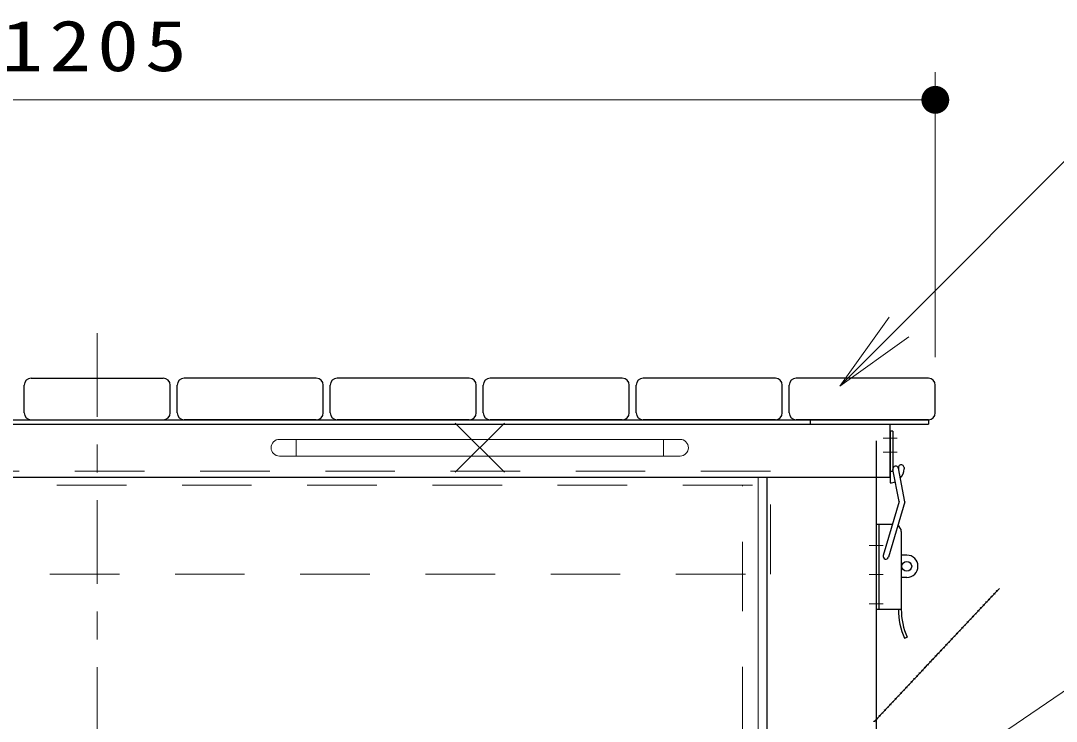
# Model space of a CAD drawing. Units: millimetres at full size, sheet at 1:20; details may follow other scales. Extents: x -7700 to 0, y 0 to 5340.
# Drawn here: x -2341 to -1597, y 1948 to 2452 of the extents above; entities that cross this region are included whole.
import ezdxf

# ---------------------------------------------------------------- set-up
doc = ezdxf.new("R2010")
doc.units = ezdxf.units.MM
doc.header["$LTSCALE"] = 20
doc.linetypes.add('USER1', pattern=[4.5, 2.5, -2])
doc.linetypes.add('USER2', pattern=[6, 3, -1, 1, -1])
doc.layers.add('layer1', color=7, linetype='Continuous', lineweight=25)
doc.styles.add('ＭＳ ゴシック', font='')
doc.styles.get('ＭＳ ゴシック').set_extended_font_data('MS Gothic')

# ---------------------------------------------------------------- blocks, each defined once
blk = doc.blocks.new('x')
at = {"color": 0, "linetype": 'Continuous', "lineweight": -2}
for p, q in [((-0.884, -0.884), (0.884, 0.884)), ((0.884, -0.884), (-0.884, 0.884))]:
    blk.add_line(p, q, dxfattribs=at)
blk = doc.blocks.new('open_arrow')
at = {"color": 0, "linetype": 'Continuous', "lineweight": -2}
blk.add_lwpolyline([(7.5, 1.25), (0, 0), (7.5, -1.25)], dxfattribs=at)
blk = doc.blocks.new('filled_dot')
at = {"color": 0, "linetype": 'Continuous', "lineweight": -2, "const_width": 1.25}
blk.add_lwpolyline([(-0.625, 0, 1), (0.625, 0, 1)], format="xyb", close=True, dxfattribs=at)

msp = doc.modelspace()

# ---------------------------------------------------------------- linework, layer by layer
at = {"layer": 'layer1', "lineweight": 13}
for p, q in [((-1683.99, 2209.78), (-1683.99, 2414.78)), ((-2888.99, 2394.78), (-1683.99, 2394.78)), ((-1811.34, 1859.05), (-1811.34, 2123.58))]:
    msp.add_line(p, q, dxfattribs=at)
at = {"layer": 'layer1', "linetype": 'USER2', "lineweight": 13}
msp.add_line((-2286.49, 1687.05), (-2286.49, 2238.39), dxfattribs=at)
at = {"layer": 'layer1', "color": 63}
for p, q in [((-2338.99, 2169.78), (-2338.99, 2189.78)), ((-2333.99, 2194.78), (-2238.99, 2194.78)), ((-2233.99, 2169.78), (-2233.99, 2189.78)), ((-2228.99, 2169.78), (-2228.99, 2189.78)), ((-2128.99, 2194.78), (-2223.99, 2194.78)), ((-2123.99, 2169.78), (-2123.99, 2189.78)), ((-2118.99, 2169.78), (-2118.99, 2189.78)), ((-2018.99, 2194.78), (-2113.99, 2194.78)), ((-2013.99, 2169.78), (-2013.99, 2189.78)), ((-2008.99, 2169.78), (-2008.99, 2189.78)), ((-1908.99, 2194.78), (-2003.99, 2194.78)), ((-1903.99, 2169.78), (-1903.99, 2189.78)), ((-1898.99, 2169.78), (-1898.99, 2189.78)), ((-1798.99, 2194.78), (-1893.99, 2194.78)), ((-1793.99, 2169.78), (-1793.99, 2189.78)), ((-1788.99, 2169.78), (-1788.99, 2189.78)), ((-1688.99, 2194.78), (-1783.99, 2194.78)), ((-1683.99, 2169.78), (-1683.99, 2189.78)), ((-2333.99, 2164.78), (-2238.99, 2164.78)), ((-2128.99, 2164.78), (-2223.99, 2164.78)), ((-2018.99, 2164.78), (-2113.99, 2164.78)), ((-1908.99, 2164.78), (-2003.99, 2164.78)), ((-1798.99, 2164.78), (-1893.99, 2164.78)), ((-1688.99, 2164.78), (-1783.99, 2164.78))]:
    msp.add_line(p, q, dxfattribs=at)
at = {"layer": 'layer1'}
for p, q in [((-2883.99, 2164.78), (-1688.99, 2164.78)), ((-2883.99, 2161.58), (-1688.99, 2161.58)), ((-1773.99, 2164.78), (-1773.99, 2161.58)), ((-1716.49, 2123.58), (-1716.49, 2161.58)), ((-1688.99, 2164.78), (-1688.99, 2161.58)), ((-1726.48, 2149.68), (-1726.48, 1737.87)), ((-2856.49, 2123.58), (-1716.49, 2123.58)), ((-1804.79, 1866.02), (-1804.79, 2123.58)), ((-1726.48, 2123.58), (-1726.48, 1949.38))]:
    msp.add_line(p, q, dxfattribs=at)
at = {"layer": 'layer1', "color": 40, "linetype": 'USER2', "lineweight": 13}
for p, q in [((-1711.49, 2151.58), (-1721.49, 2151.58)), ((-1711.49, 2141.58), (-1721.49, 2141.58)), ((-1721.48, 2074.58), (-1731.48, 2074.58)), ((-1721.48, 2053.58), (-1731.48, 2053.58)), ((-1721.48, 2032.58), (-1731.48, 2032.58))]:
    msp.add_line(p, q, dxfattribs=at)
at = {"layer": 'layer1', "color": 40}
for p, q in [((-1716.49, 2156.58), (-1716.49, 2119.58)), ((-1714.48, 2156.58), (-1716.48, 2156.58)), ((-1714.48, 2156.58), (-1714.48, 2127.58)), ((-1710.01, 2106.1), (-1714.45, 2129.2)), ((-1705.9, 2105.9), (-1710.52, 2129.96)), ((-1710.48, 2130.58), (-1710.48, 2129.58)), ((-1706.48, 2130.58), (-1706.48, 2129.58)), ((-1714.2, 2127.58), (-1716.48, 2127.58)), ((-1710.01, 2106.1), (-1721.5, 2067.26)), ((-1705.9, 2105.9), (-1717.66, 2066.13)), ((-1714.9, 2089.58), (-1726.48, 2089.58)), ((-1724.48, 2089.58), (-1724.48, 2028.58)), ((-1708.48, 2084.58), (-1708.48, 2028.58)), ((-1704.48, 2067.58), (-1708.48, 2067.58)), ((-1704.48, 2051.58), (-1708.48, 2051.58)), ((-1708.48, 2028.58), (-1726.48, 2028.58)), ((-1706.14, 2007.78), (-1704.31, 2008.58))]:
    msp.add_line(p, q, dxfattribs=at)
at = {"layer": 'layer1', "color": 121, "lineweight": 13}
for p, q in [((-2155.49, 2150.78), (-2143.49, 2150.78)), ((-2143.49, 2150.78), (-2143.49, 2138.78)), ((-2143.49, 2150.78), (-1879.49, 2150.78)), ((-1879.49, 2150.78), (-1879.49, 2138.78)), ((-1879.49, 2150.78), (-1867.49, 2150.78)), ((-2143.49, 2138.78), (-2155.49, 2138.78)), ((-1879.49, 2138.78), (-2143.49, 2138.78)), ((-1867.49, 2138.78), (-1879.49, 2138.78))]:
    msp.add_line(p, q, dxfattribs=at)
at = {"layer": 'layer1', "color": 2, "linetype": 'USER1', "lineweight": 13}
for p, q in [((-1802.49, 2127.88), (-2770.49, 2127.88)), ((-1802.49, 2053.88), (-1802.49, 2127.88)), ((-2765.49, 2117.88), (-1807.49, 2117.88)), ((-1822.49, 1847.18), (-1822.49, 2117.88)), ((-2770.49, 2053.88), (-1802.49, 2053.88))]:
    msp.add_line(p, q, dxfattribs=at)
at = {"layer": 'layer1', "lineweight": 13}
for points in [[(-1752.59, 2189.1), (-1536.46, 2405.23), (-715.26, 2405.23)], [(-1825.8, 1810.24), (-1576.31, 1980.02), (-514.14, 1980.02)]]:
    msp.add_lwpolyline(points, dxfattribs=at)
at = {"layer": 'layer1'}
msp.add_lwpolyline([(-1727.98, 1947.79), (-1728.09, 1948.17), (-1727.31, 1947.99), (-1727.43, 1948.37), (-1726.06, 1949.83), (-1726.18, 1950.22), (-1725.4, 1950.03), (-1725.51, 1950.42), (-1724.14, 1951.87), (-1724.26, 1952.26), (-1723.48, 1952.07), (-1723.59, 1952.46), (-1722.23, 1953.91), (-1722.34, 1954.3), (-1721.56, 1954.11), (-1721.68, 1954.5), (-1720.31, 1955.95), (-1720.42, 1956.34), (-1719.64, 1956.15), (-1719.76, 1956.54), (-1718.39, 1958), (-1718.51, 1958.38), (-1717.73, 1958.2), (-1717.84, 1958.58), (-1716.47, 1960.04), (-1716.59, 1960.42), (-1715.81, 1960.24), (-1715.93, 1960.62), (-1714.56, 1962.08), (-1714.67, 1962.46), (-1713.89, 1962.28), (-1714.01, 1962.66), (-1712.64, 1964.12), (-1712.76, 1964.5), (-1711.98, 1964.32), (-1712.09, 1964.7), (-1710.72, 1966.16), (-1710.84, 1966.54), (-1710.06, 1966.36), (-1710.18, 1966.74), (-1708.81, 1968.2), (-1708.92, 1968.58), (-1708.14, 1968.4), (-1708.26, 1968.78), (-1706.89, 1970.24), (-1707, 1970.62), (-1706.23, 1970.44), (-1706.34, 1970.82), (-1704.97, 1972.28), (-1705.09, 1972.66), (-1704.31, 1972.48), (-1704.42, 1972.86), (-1703.05, 1974.32), (-1703.17, 1974.7), (-1702.39, 1974.52), (-1702.51, 1974.9), (-1701.14, 1976.36), (-1701.25, 1976.75), (-1700.47, 1976.56), (-1700.59, 1976.95), (-1699.22, 1978.4), (-1699.34, 1978.79), (-1698.56, 1978.6), (-1698.67, 1978.99), (-1697.3, 1980.44), (-1697.42, 1980.83), (-1696.64, 1980.64), (-1696.76, 1981.03), (-1695.39, 1982.49), (-1695.5, 1982.87), (-1694.72, 1982.69), (-1694.84, 1983.07), (-1693.47, 1984.53), (-1693.58, 1984.91), (-1692.81, 1984.73), (-1692.92, 1985.11), (-1691.55, 1986.57), (-1691.67, 1986.95), (-1690.89, 1986.77), (-1691, 1987.15), (-1689.64, 1988.61), (-1689.75, 1988.99), (-1688.97, 1988.81), (-1689.09, 1989.19), (-1687.72, 1990.65), (-1687.83, 1991.03), (-1687.05, 1990.85), (-1687.17, 1991.23), (-1685.8, 1992.69), (-1685.92, 1993.07), (-1685.14, 1992.89), (-1685.25, 1993.27), (-1683.88, 1994.73), (-1684, 1995.11), (-1683.22, 1994.93), (-1683.34, 1995.31), (-1681.97, 1996.77), (-1682.08, 1997.15), (-1681.3, 1996.97), (-1681.42, 1997.35), (-1680.05, 1998.81), (-1680.17, 1999.19), (-1679.39, 1999.01), (-1679.5, 1999.39), (-1678.13, 2000.85), (-1678.25, 2001.24), (-1677.47, 2001.05), (-1677.59, 2001.44), (-1676.22, 2002.89), (-1676.33, 2003.28), (-1675.55, 2003.09), (-1675.67, 2003.48), (-1674.3, 2004.93), (-1674.41, 2005.32), (-1673.64, 2005.13), (-1673.75, 2005.52), (-1672.38, 2006.97), (-1672.5, 2007.36), (-1671.72, 2007.17), (-1671.83, 2007.56), (-1670.46, 2009.02), (-1670.58, 2009.4), (-1669.8, 2009.22), (-1669.92, 2009.6), (-1668.55, 2011.06), (-1668.66, 2011.44), (-1667.88, 2011.26), (-1668, 2011.64), (-1666.63, 2013.1), (-1666.75, 2013.48), (-1665.97, 2013.3), (-1666.08, 2013.68), (-1664.71, 2015.14), (-1664.83, 2015.52), (-1664.05, 2015.34), (-1664.17, 2015.72), (-1662.8, 2017.18), (-1662.91, 2017.56), (-1662.13, 2017.38), (-1662.25, 2017.76), (-1660.88, 2019.22), (-1660.99, 2019.6), (-1660.22, 2019.42), (-1660.33, 2019.8), (-1658.96, 2021.26), (-1659.08, 2021.64), (-1658.3, 2021.46), (-1658.41, 2021.84), (-1657.05, 2023.3), (-1657.16, 2023.68), (-1656.38, 2023.5), (-1656.5, 2023.88), (-1655.13, 2025.34), (-1655.24, 2025.72), (-1654.46, 2025.54), (-1654.58, 2025.92), (-1653.21, 2027.38), (-1653.33, 2027.77), (-1652.55, 2027.58), (-1652.66, 2027.97), (-1651.29, 2029.42), (-1651.41, 2029.81), (-1650.63, 2029.62), (-1650.75, 2030.01), (-1649.38, 2031.46), (-1649.49, 2031.85), (-1648.71, 2031.66), (-1648.83, 2032.05), (-1647.46, 2033.51), (-1647.58, 2033.89), (-1646.8, 2033.71), (-1646.91, 2034.09), (-1645.54, 2035.55), (-1645.66, 2035.93), (-1644.88, 2035.75), (-1645, 2036.13), (-1643.63, 2037.59), (-1643.74, 2037.97), (-1642.96, 2037.79), (-1643.08, 2038.17), (-1641.71, 2039.63), (-1641.82, 2040.01), (-1641.05, 2039.83), (-1641.16, 2040.21), (-1639.79, 2041.67), (-1639.91, 2042.05), (-1639.13, 2041.87), (-1639.24, 2042.25), (-1637.93, 2043.65)], dxfattribs=at)
at = {"layer": 'layer1', "color": 40}
msp.add_circle((-1704.48, 2059.58), 3.5, dxfattribs=at)
at = {"layer": 'layer1', "color": 63}
for centre, start, end in [((-2333.99, 2189.78), 90, 180), ((-2238.99, 2189.78), 0, 90), ((-2223.99, 2189.78), 90, 180), ((-2128.99, 2189.78), 0, 90), ((-2113.99, 2189.78), 90, 180), ((-2018.99, 2189.78), 0, 90), ((-2003.99, 2189.78), 90, 180), ((-1908.99, 2189.78), 0, 90), ((-1893.99, 2189.78), 90, 180), ((-1798.99, 2189.78), 0, 90), ((-1783.99, 2189.78), 90, 180), ((-1688.99, 2189.78), 0, 90), ((-2333.99, 2169.78), 180, 270), ((-2238.99, 2169.78), 270, 0), ((-2223.99, 2169.78), 180, 270), ((-2128.99, 2169.78), 270, 0), ((-2113.99, 2169.78), 180, 270), ((-2018.99, 2169.78), 270, 0), ((-2003.99, 2169.78), 180, 270), ((-1908.99, 2169.78), 270, 0), ((-1893.99, 2169.78), 180, 270), ((-1798.99, 2169.78), 270, 0), ((-1783.99, 2169.78), 180, 270), ((-1688.99, 2169.78), 270, 0)]:
    msp.add_arc(centre, 5, start, end, dxfattribs=at)
at = {"layer": 'layer1', "color": 121, "lineweight": 13}
for centre, start, end in [((-2155.49, 2144.78), 90, 270), ((-1867.49, 2144.78), 270, 90)]:
    msp.add_arc(centre, 6, start, end, dxfattribs=at)
at = {"layer": 'layer1', "color": 40}
for centre, radius, start, end in [((-1712.48, 2129.58), 2, 8.87742, 188.87742), ((-1708.48, 2130.58), 2, 359.99999, 180), ((-1716.48, 2129.58), 10, 317.2368, 0.00001), ((-1716.48, 2129.58), 10, 270, 291.99503), ((-1713.48, 2084.58), 5, 359.99999, 59.30016), ((-1719.58, 2066.7), 2, 163.51565, 343.51564), ((-1704.48, 2059.58), 8, 270, 90), ((-1658.48, 2028.58), 52, 180, 203.57818), ((-1658.48, 2028.58), 50, 180, 203.57818)]:
    msp.add_arc(centre, radius, start, end, dxfattribs=at)

# ---------------------------------------------------------------- block references
at = {"layer": 'layer1', "lineweight": 13, "xscale": 8, "yscale": 8}
for name, p, rotation in [('filled_dot', (-1683.99, 2394.78), 180), ('open_arrow', (-1752.59, 2189.1), 45)]:
    msp.add_blockref(name, p, dxfattribs=dict(at, rotation=rotation))
at = {"layer": 'layer1', "xscale": 20, "yscale": 20}
msp.add_blockref('x', (-2011.49, 2144.78), dxfattribs=at)

# ---------------------------------------------------------------- texts
at = {"layer": 'layer1', "insert": (-2286.49, 2414.78), "char_height": 36.66, "attachment_point": 8, "style": 'ＭＳ ゴシック'}
msp.add_mtext('\\T1.15;\\W1.2;1205', dxfattribs=at)

doc.saveas('drawing.dxf')
